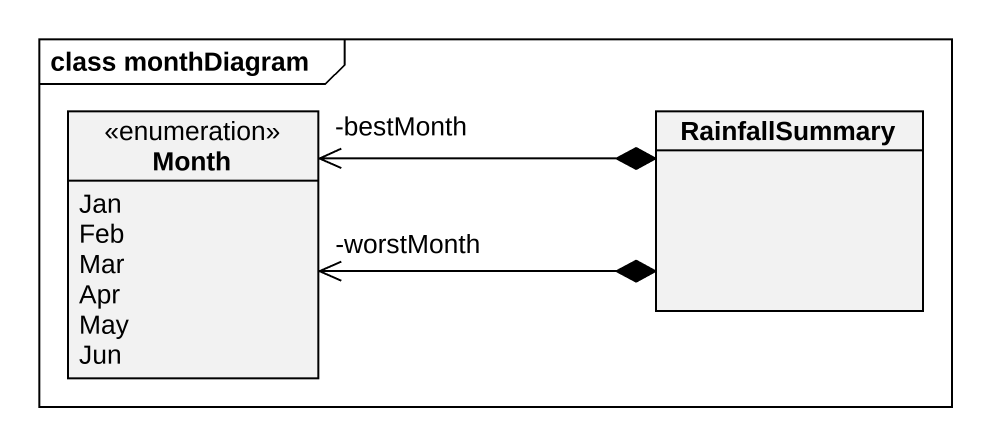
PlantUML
@startuml
mainframe class monthDiagram
hide circle
hide empty members
enum Month {
  Jan
  Feb
  Mar
  Apr
  May
  Jun
}
class RainfallSummary
RainfallSummary *-left-> "-bestMonth" Month
RainfallSummary *-left-> "-worstMonth" Month
@enduml
